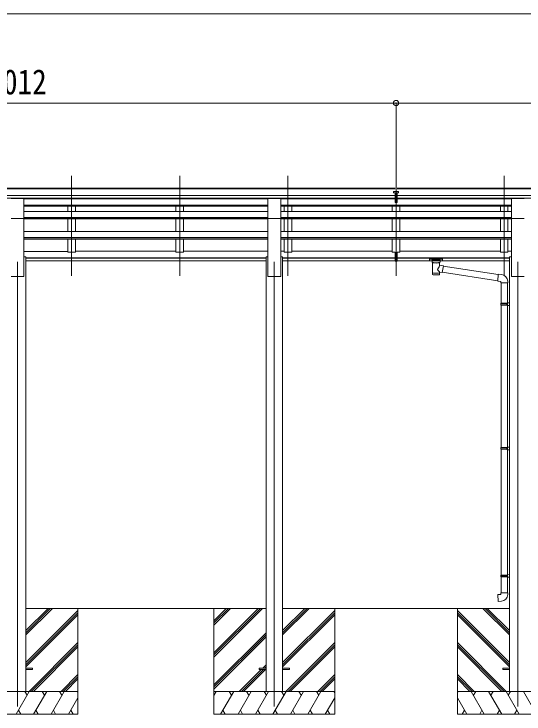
# Model space of a CAD drawing. Units: millimetres at full size, sheet at 1:35; details may follow other scales. Extents: x -9783 to 9892, y -6828 to 6752.
# Drawn here: x -132 to 3244, y -4148 to 491 of the extents above; entities that cross this region are included whole.
import ezdxf
from ezdxf.enums import TextEntityAlignment as Align

# ---------------------------------------------------------------- set-up
doc = ezdxf.new("R2010")
doc.units = ezdxf.units.MM
doc.header["$LTSCALE"] = 35
doc.header["$PDMODE"] = 32
doc.header["$PDSIZE"] = 35
for name, color, linetype, lineweight in [('0-0_0', 7, 'Continuous', 9), ('0-1_本体', 4, 'Continuous', 9), ('0-2_部品', 7, 'Continuous', 9), ('0-3_ELV2', 7, 'Continuous', 9), ('0-8_PARTS2', 2, 'Continuous', 9), ('0-A_寸法', 6, 'Continuous', 9)]:
    doc.layers.add(name, color=color, linetype=linetype, lineweight=lineweight)
doc.styles.add('ＭＳ ゴシック', font='')
doc.styles.get('ＭＳ ゴシック').set_extended_font_data('MS Gothic')

msp = doc.modelspace()

# ---------------------------------------------------------------- linework, layer by layer
at = {"layer": '0-0_0'}
for p, q in [((-54.16, -3447.51), (1535.84, -3447.51)), ((-54.16, -3623.34), (121.67, -3447.51)), ((-54.16, -3609.19), (107.53, -3447.51)), ((-54.16, -3595.05), (93.38, -3447.51)), ((-54.16, -3807.18), (290.84, -3462.19)), ((-54.16, -3821.32), (290.84, -3476.33)), ((290.84, -3447.51), (290.84, -4147.51)), ((1190.84, -3447.51), (1190.84, -4147.51)), ((1190.84, -3741.68), (1485.02, -3447.51)), ((1190.84, -3755.83), (1499.16, -3447.51)), ((1190.84, -3769.97), (1513.3, -3447.51)), ((1190.84, -3557.84), (1301.17, -3447.51)), ((1190.84, -3543.69), (1287.03, -3447.51)), ((1190.84, -3529.55), (1272.88, -3447.51)), ((1645.84, -3447.51), (2416.84, -3447.51)), ((1645.84, -3623.34), (1821.67, -3447.51)), ((1645.84, -3609.19), (1807.53, -3447.51)), ((1645.84, -3595.05), (1793.38, -3447.51)), ((1645.84, -3807.18), (1990.84, -3462.19)), ((1645.84, -3821.32), (1990.84, -3476.33)), ((1990.84, -3447.51), (1990.84, -4147.51)), ((3147.84, -3447.51), (2376.84, -3447.51)), ((2802.84, -3447.51), (2802.84, -4147.51)), ((3147.84, -3807.18), (2802.84, -3462.19)), ((3147.84, -3821.32), (2802.84, -3476.33)), ((3147.84, -3623.34), (2972, -3447.51)), ((3147.84, -3609.19), (2986.15, -3447.51)), ((3147.84, -3595.05), (3000.29, -3447.51)), ((-54.16, -3835.47), (290.84, -3490.47)), ((1645.84, -3835.47), (1990.84, -3490.47)), ((3147.84, -3835.47), (2802.84, -3490.47)), ((1190.84, -3953.81), (1535.84, -3608.82)), ((1190.84, -3967.96), (1535.84, -3622.96)), ((1190.84, -3982.1), (1535.84, -3637.1)), ((-32.36, -3997.51), (290.84, -3674.32)), ((-18.21, -3997.51), (290.84, -3688.46)), ((-4.07, -3997.51), (290.84, -3702.6)), ((1667.64, -3997.51), (1990.84, -3674.32)), ((1681.79, -3997.51), (1990.84, -3688.46)), ((1695.93, -3997.51), (1990.84, -3702.6)), ((3126.03, -3997.51), (2802.84, -3674.32)), ((3111.89, -3997.51), (2802.84, -3688.46)), ((3097.74, -3997.51), (2802.84, -3702.6)), ((1513.78, -3843.01), (1535.84, -3820.95)), ((1527.92, -3843.01), (1535.84, -3835.09)), ((179.78, -3997.51), (290.84, -3886.45)), ((1359.28, -3997.51), (1504.78, -3852.01)), ((1373.42, -3997.51), (1518.92, -3852.01)), ((1387.56, -3997.51), (1533.06, -3852.01)), ((1879.78, -3997.51), (1990.84, -3886.45)), ((2913.89, -3997.51), (2802.84, -3886.45)), ((193.92, -3997.51), (290.84, -3900.59)), ((208.06, -3997.51), (290.84, -3914.73)), ((1893.92, -3997.51), (1990.84, -3900.59)), ((1908.06, -3997.51), (1990.84, -3914.73)), ((2899.75, -3997.51), (2802.84, -3900.59)), ((2885.61, -3997.51), (2802.84, -3914.73)), ((290.84, -3997.51), (-509.16, -3997.51)), ((-118.01, -4147.51), (-31.4, -3997.51)), ((-46.41, -4023.49), (-61.41, -3997.5)), ((-2.54, -4147.51), (84.07, -3997.51)), ((69.06, -4023.49), (54.06, -3997.51)), ((112.93, -4147.51), (199.54, -3997.51)), ((169.54, -3997.51), (184.54, -4023.49)), ((285, -3997.51), (290.84, -4007.61)), ((1990.84, -3997.51), (1190.84, -3997.51)), ((1190.84, -4025.01), (1206.72, -3997.51)), ((1235.58, -4147.51), (1322.18, -3997.51)), ((1307.18, -4023.49), (1292.18, -3997.51)), ((1351.05, -4147.51), (1437.66, -3997.51)), ((1422.65, -4023.49), (1407.65, -3997.51)), ((1466.52, -4147.51), (1553.13, -3997.51)), ((1538.12, -4023.49), (1523.12, -3997.51)), ((1581.99, -4147.51), (1668.6, -3997.51)), ((1653.59, -4023.49), (1638.59, -3997.5)), ((1697.46, -4147.51), (1784.07, -3997.51)), ((1769.06, -4023.49), (1754.06, -3997.51)), ((1812.93, -4147.51), (1899.54, -3997.51)), ((1869.54, -3997.51), (1884.54, -4023.49)), ((1985, -3997.51), (1990.84, -4007.61)), ((2802.84, -3997.51), (3602.84, -3997.51)), ((2808.67, -3997.51), (2802.84, -4007.61)), ((2980.74, -4147.51), (2894.14, -3997.51)), ((2924.14, -3997.51), (2909.14, -4023.49)), ((3096.21, -4147.51), (3009.61, -3997.51)), ((3024.61, -4023.49), (3039.61, -3997.51)), ((3211.68, -4147.51), (3125.08, -3997.51)), ((3140.08, -4023.49), (3155.08, -3997.5)), ((3327.15, -4147.51), (3240.55, -3997.51)), ((228.4, -4147.51), (290.84, -4039.37)), ((1928.4, -4147.51), (1990.84, -4039.37)), ((2865.27, -4147.51), (2802.84, -4039.37)), ((-103.01, -4121.53), (-88.01, -4147.51)), ((12.46, -4121.53), (27.46, -4147.51)), ((127.93, -4121.53), (142.93, -4147.51)), ((243.4, -4121.53), (258.4, -4147.51)), ((1250.58, -4121.53), (1265.58, -4147.51)), ((1366.05, -4121.53), (1381.05, -4147.51)), ((1481.52, -4121.53), (1496.52, -4147.51)), ((1596.99, -4121.53), (1611.99, -4147.51)), ((1712.46, -4121.53), (1727.46, -4147.51)), ((1827.93, -4121.53), (1842.93, -4147.51)), ((1943.4, -4121.53), (1958.4, -4147.51)), ((2850.27, -4121.53), (2835.27, -4147.51)), ((2965.74, -4121.53), (2950.74, -4147.51)), ((3081.21, -4121.53), (3066.21, -4147.51)), ((3196.68, -4121.53), (3181.68, -4147.51)), ((-509.16, -4147.51), (290.84, -4147.51)), ((1190.84, -4147.51), (1990.84, -4147.51)), ((3602.84, -4147.51), (2802.84, -4147.51))]:
    msp.add_line(p, q, dxfattribs=at)
at = {"layer": '0-1_本体'}
for p, q in [((-2608.66, -662.4), (2390.34, -662.4)), ((-2608.66, -667.76), (2390.34, -667.76)), ((7402.34, -662.4), (2403.34, -662.4)), ((7402.34, -667.76), (2403.34, -667.76)), ((-2608.66, -711.27), (2390.34, -711.28)), ((-2608.66, -728.95), (2390.34, -728.95)), ((-66.66, -731.32), (1548.34, -731.32)), ((-66.66, -734.3), (1548.34, -734.3)), ((223.84, -731.32), (223.84, -734.3)), ((273.84, -731.32), (273.84, -734.3)), ((939.84, -731.32), (939.84, -734.3)), ((989.84, -731.32), (989.84, -734.3)), ((1633.34, -731.44), (2390.34, -731.44)), ((1633.34, -734.3), (2396.84, -734.3)), ((1655.84, -731.44), (1655.84, -734.3)), ((1705.84, -731.44), (1705.84, -734.3)), ((3160.34, -734.3), (2396.84, -734.3)), ((7402.34, -711.27), (2403.34, -711.28)), ((7402.34, -728.95), (2403.34, -728.95)), ((3160.34, -731.44), (2403.34, -731.44)), ((3087.84, -731.44), (3087.84, -734.3)), ((3137.84, -731.44), (3137.84, -734.3)), ((-66.66, -776.3), (1548.34, -776.3)), ((-66.66, -778), (1548.34, -778)), ((-66.66, -781.67), (1548.34, -781.67)), ((223.84, -781.67), (223.84, -817.64)), ((273.84, -781.67), (273.84, -817.64)), ((939.84, -781.67), (939.84, -817.64)), ((989.84, -781.67), (989.84, -817.64)), ((1633.34, -776.3), (2396.84, -776.3)), ((1633.34, -778), (2396.84, -778)), ((1633.34, -781.67), (2396.84, -781.67)), ((1655.84, -781.67), (1655.84, -817.64)), ((1705.84, -781.67), (1705.84, -817.64)), ((2371.84, -817.64), (2371.84, -781.67)), ((3160.34, -776.3), (2396.84, -776.3)), ((3160.34, -778), (2396.84, -778)), ((3160.34, -781.67), (2396.84, -781.67)), ((2421.84, -817.64), (2421.84, -781.67)), ((3087.84, -781.67), (3087.84, -817.64)), ((3137.84, -781.67), (3137.84, -817.64)), ((-66.66, -817.64), (1548.34, -817.64)), ((1633.34, -817.64), (2396.84, -817.64)), ((3160.34, -817.64), (2396.84, -817.64)), ((-66.66, -858.27), (1548.34, -858.27)), ((-66.66, -859.94), (1548.34, -859.94)), ((-66.66, -1247.51), (-66.66, -865.19)), ((-66.66, -866.73), (1548.34, -866.73)), ((223.84, -866.73), (223.84, -950.92)), ((273.84, -866.73), (273.84, -950.92)), ((939.84, -866.73), (939.84, -950.92)), ((989.84, -866.73), (989.84, -950.92)), ((1548.34, -1247.51), (1548.34, -865.19)), ((1633.34, -858.27), (2396.84, -858.27)), ((1633.34, -859.94), (2396.84, -859.94)), ((1633.34, -1247.51), (1633.34, -865.19)), ((1633.34, -866.73), (2396.84, -866.73)), ((1655.84, -866.73), (1655.84, -950.92)), ((1705.84, -866.73), (1705.84, -950.92)), ((2371.84, -950.92), (2371.84, -866.73)), ((3160.34, -858.27), (2396.84, -858.27)), ((3160.34, -859.94), (2396.84, -859.94)), ((3160.34, -866.73), (2396.84, -866.73)), ((2421.84, -950.92), (2421.84, -866.73)), ((3087.84, -866.73), (3087.84, -950.92)), ((3137.84, -866.73), (3137.84, -950.92)), ((3160.34, -1247.51), (3160.34, -865.19)), ((-66.66, -950.92), (1548.34, -950.92)), ((1633.34, -950.92), (2396.84, -950.92)), ((3160.34, -950.92), (2396.84, -950.92)), ((-66.66, -990.06), (1548.34, -990.06)), ((-66.66, -991.74), (1548.34, -991.74)), ((-66.66, -1001.38), (1548.34, -1001.38)), ((223.84, -1001.38), (223.84, -1086.9)), ((939.84, -1001.38), (939.84, -1086.9)), ((1633.34, -990.06), (2396.84, -990.06)), ((1633.34, -991.74), (2396.84, -991.74)), ((1633.34, -1001.38), (2396.84, -1001.38)), ((1655.84, -1001.38), (1655.84, -1086.9)), ((2371.84, -1086.9), (2371.84, -1001.38)), ((3160.34, -990.06), (2396.84, -990.06)), ((3160.34, -991.74), (2396.84, -991.74)), ((3160.34, -1001.38), (2396.84, -1001.38)), ((2421.84, -1086.9), (2421.84, -1001.38)), ((3137.84, -1001.38), (3137.84, -1086.9)), ((-66.66, -1082.1), (223.84, -1082.1)), ((273.84, -1081.68), (939.84, -1081.68)), ((989.84, -1081.68), (1548.34, -1081.68)), ((1633.34, -1081.68), (1655.84, -1081.68)), ((1705.84, -1081.68), (2371.84, -1081.68)), ((2390.34, -1086.9), (2371.84, -1086.9)), ((2403.34, -1086.9), (2421.84, -1086.9)), ((3087.84, -1081.68), (2421.84, -1081.68)), ((3160.34, -1081.68), (3137.84, -1081.68)), ((-66.66, -1117.51), (-54.16, -1117.51)), ((-54.16, -1117.51), (-54.16, -3997.51)), ((-54.16, -1125.99), (1535.84, -1125.99)), ((-54.16, -1127.37), (1535.84, -1127.37)), ((-54.16, -1144.54), (1535.84, -1144.54)), ((1535.84, -1117.51), (1535.84, -3997.51)), ((1535.84, -1117.51), (1548.34, -1117.51)), ((1633.34, -1117.51), (1645.84, -1117.51)), ((1645.84, -1117.51), (1645.84, -3997.51)), ((1645.84, -1125.99), (2390.34, -1125.99)), ((1645.84, -1127.37), (2390.34, -1127.37)), ((1645.84, -1144.54), (2390.34, -1144.54)), ((3147.84, -1125.99), (2403.34, -1125.99)), ((3147.84, -1127.37), (2403.34, -1127.37)), ((3147.84, -1144.54), (2403.34, -1144.54)), ((3147.84, -1117.51), (3147.84, -3997.51)), ((3160.34, -1117.51), (3147.84, -1117.51)), ((-151.66, -1247.51), (-66.66, -1247.51)), ((1548.34, -1247.51), (1633.34, -1247.51)), ((3245.34, -1247.51), (3160.34, -1247.51))]:
    msp.add_line(p, q, dxfattribs=at)
for points in [[(273.84, -1001.38), (273.84, -1086.9), (223.84, -1086.9)], [(989.84, -1001.38), (989.84, -1086.9), (939.84, -1086.9)], [(1705.84, -1001.38), (1705.84, -1086.9), (1655.84, -1086.9)], [(3087.84, -1001.38), (3087.84, -1086.9), (3137.84, -1086.9)]]:
    msp.add_lwpolyline(points, dxfattribs=at)
at = {"layer": '0-2_部品'}
for p, q in [((-151.66, -731.03), (-66.66, -731.03)), ((-66.66, -865.19), (-66.66, -731.03)), ((1548.34, -731.03), (1633.34, -731.03)), ((1548.34, -865.19), (1548.34, -731.03)), ((1633.34, -865.19), (1633.34, -731.03)), ((3245.34, -731.03), (3160.34, -731.03)), ((3160.34, -865.19), (3160.34, -731.03)), ((-151.66, -865.19), (-66.66, -865.19)), ((1548.34, -865.19), (1633.34, -865.19)), ((3245.34, -865.19), (3160.34, -865.19)), ((2618.34, -1132.85), (2618.34, -1143.61)), ((2618.34, -1133.04), (2618.34, -1134.58)), ((2620.34, -1132.18), (2703.34, -1132.18)), ((2620.34, -1134.36), (2703.34, -1134.36)), ((2620.34, -1144.27), (2634.84, -1144.27)), ((2634.84, -1151.08), (2634.84, -1140.8)), ((2638.94, -1155.58), (2638.92, -1235.87)), ((2684.74, -1173.15), (2684.74, -1155.57)), ((2688.84, -1151.08), (2688.84, -1140.8)), ((2688.84, -1144.27), (2703.34, -1144.27)), ((2705.34, -1132.85), (2705.34, -1143.61)), ((2709.96, -1177.06), (2684.74, -1173.15)), ((2709.96, -1177.06), (2702.94, -1222.32)), ((3073.77, -1235.56), (2709.65, -1179.07)), ((2684.75, -1235.87), (2684.74, -1219.24)), ((2684.74, -1219.5), (2702.94, -1222.32)), ((3070.1, -1277.5), (2703.21, -1220.58)), ((3094.76, -1235.69), (3073.92, -1233.86)), ((3089.84, -1291.43), (3135.84, -1291.43)), ((3091.84, -1291.43), (3091.84, -1425.43)), ((3133.84, -1291.43), (3133.84, -1422.87)), ((3135.84, -1291.43), (3135.84, -1280.51)), ((3089.84, -1427.43), (3090.84, -1425.43)), ((3089.84, -1427.43), (3133.84, -1427.43)), ((3089.84, -1427.43), (3089.84, -1435.43)), ((3089.84, -1435.43), (3133.84, -1435.43)), ((3089.84, -1435.43), (3090.84, -1437.43)), ((3090.84, -1425.43), (3133.84, -1425.43)), ((3090.84, -1437.43), (3133.84, -1437.43)), ((3091.84, -1437.43), (3091.84, -2381.61)), ((3129.36, -1427.43), (3128.93, -1425.43)), ((3131.84, -1422.93), (3147.84, -1422.45)), ((3131.84, -1424.93), (3131.84, -1422.93)), ((3131.84, -1424.93), (3133.84, -1424.93)), ((3147.84, -1422.45), (3147.84, -1440.4)), ((3131.84, -1439.93), (3131.84, -1437.93)), ((3131.84, -1439.93), (3147.84, -1440.4)), ((3133.84, -1439.98), (3133.84, -2379.05)), ((3089.84, -2383.61), (3090.84, -2381.61)), ((3089.84, -2383.61), (3133.84, -2383.61)), ((3089.84, -2383.61), (3089.84, -2391.61)), ((3089.84, -2391.61), (3133.84, -2391.61)), ((3089.84, -2391.61), (3090.84, -2393.61)), ((3090.84, -2381.61), (3133.84, -2381.61)), ((3090.84, -2393.61), (3133.84, -2393.61)), ((3091.84, -2393.61), (3091.84, -3226.77)), ((3129.36, -2383.61), (3128.93, -2381.61)), ((3131.84, -2379.11), (3147.84, -2378.64)), ((3131.84, -2381.11), (3131.84, -2379.11)), ((3131.84, -2381.11), (3133.84, -2381.11)), ((3131.84, -2396.11), (3131.84, -2394.11)), ((3131.84, -2396.11), (3147.84, -2396.58)), ((3133.84, -2396.17), (3133.84, -3224.21)), ((3147.84, -2378.64), (3147.84, -2396.58)), ((3089.84, -3228.77), (3090.84, -3226.77)), ((3089.84, -3228.77), (3133.84, -3228.77)), ((3089.84, -3228.77), (3089.84, -3236.77)), ((3089.84, -3236.77), (3133.84, -3236.77)), ((3089.84, -3236.77), (3090.84, -3238.77)), ((3090.84, -3226.77), (3133.84, -3226.77)), ((3090.84, -3238.77), (3133.84, -3238.77)), ((3091.84, -3238.77), (3091.84, -3344.91)), ((3129.36, -3228.77), (3128.93, -3226.77)), ((3131.84, -3224.27), (3147.84, -3223.8)), ((3131.84, -3226.27), (3131.84, -3224.27)), ((3131.84, -3226.27), (3133.84, -3226.27)), ((3131.84, -3241.27), (3131.84, -3239.27)), ((3131.84, -3241.27), (3147.84, -3241.74)), ((3133.84, -3241.33), (3133.84, -3344.91)), ((3147.84, -3223.8), (3147.84, -3241.74)), ((3089.84, -3344.91), (3135.84, -3344.91)), ((3089.84, -3354.91), (3089.84, -3344.91)), ((3135.84, -3344.91), (3135.84, -3355.83))]:
    msp.add_line(p, q, dxfattribs=at)
at = {"layer": '0-2_部品', "color": 4}
for p, q in [((-9.16, -3843.01), (-54.16, -3843.01)), ((-9.16, -3843.01), (-9.16, -3852.01)), ((1490.84, -3843.01), (1490.84, -3852.01)), ((1535.84, -3843.01), (1490.84, -3843.01)), ((1690.84, -3843.01), (1645.84, -3843.01)), ((1690.84, -3843.01), (1690.84, -3852.01)), ((3102.84, -3843.01), (3102.84, -3852.01)), ((3102.84, -3843.01), (3147.84, -3843.01)), ((-9.16, -3852.01), (-54.16, -3852.01)), ((1535.84, -3852.01), (1490.84, -3852.01)), ((1690.84, -3852.01), (1645.84, -3852.01)), ((3102.84, -3852.01), (3147.84, -3852.01))]:
    msp.add_line(p, q, dxfattribs=at)
at = {"layer": '0-2_部品'}
for points in [[(2618.34, -1132.85), (2618.37, -1132.65), (2618.46, -1132.51), (2618.55, -1132.42), (2618.66, -1132.36), (2618.78, -1132.31), (2619.07, -1132.25), (2619.56, -1132.21), (2620.1, -1132.19), (2620.34, -1132.18)], [(2618.34, -1143.61), (2618.37, -1143.8), (2618.46, -1143.94), (2618.55, -1144.03), (2618.66, -1144.09), (2618.78, -1144.14), (2619.07, -1144.2), (2619.56, -1144.25), (2620.1, -1144.27), (2620.34, -1144.27)], [(2634.88, -1151.02), (2634.85, -1151.38), (2635.1, -1152.34), (2635.62, -1153.22), (2636.42, -1154.06), (2637.54, -1154.86), (2638.94, -1155.58)], [(2684.74, -1155.57), (2684.97, -1155.47), (2686.32, -1154.74), (2687.44, -1153.89), (2688.19, -1153.03), (2688.66, -1152.13), (2688.83, -1151.24)], [(2703.34, -1132.18), (2703.69, -1132.19), (2704.22, -1132.21), (2704.67, -1132.26), (2704.97, -1132.34), (2705.14, -1132.44), (2705.26, -1132.58), (2705.33, -1132.76), (2705.34, -1132.85)], [(2703.34, -1144.27), (2703.69, -1144.27), (2704.22, -1144.24), (2704.67, -1144.19), (2704.97, -1144.11), (2705.14, -1144.01), (2705.26, -1143.88), (2705.33, -1143.7), (2705.34, -1143.61)], [(3073.92, -1233.86), (3069.91, -1279.69), (3089.84, -1281.43), (3089.84, -1291.43)], [(3129.36, -1427.43), (3129.36, -1435.43), (3128.93, -1437.43)], [(3131.84, -1437.93), (3133.84, -1437.93), (3133.84, -1424.93)], [(3129.36, -2383.61), (3129.36, -2391.61), (3128.93, -2393.61)], [(3131.84, -2394.11), (3133.84, -2394.11), (3133.84, -2381.11)], [(3129.36, -3228.77), (3129.36, -3236.77), (3128.93, -3238.77)], [(3131.84, -3239.27), (3133.84, -3239.27), (3133.84, -3226.27)], [(3094.76, -3400.66), (3073.92, -3402.48), (3069.91, -3356.65), (3089.84, -3354.91)]]:
    msp.add_lwpolyline(points, dxfattribs=at)
for centre, start, end in [((3090.84, -1280.51), 0, 85), ((3090.84, -3355.83), 275, 0)]:
    msp.add_arc(centre, 45, start, end, dxfattribs=at)
for centre, major_axis, ratio, start_param, end_param in [((2620.34, -1134.58), (2, 0), 0.109601, 1.5707963, 3.1415927), ((2661.84, -1140.8), (27, 0), 0.122176, 6.2831853, 9.424778), ((2661.85, -1156.03), (-22.91, 0.42), 0.072511, 0.0008029, 1.5715993), ((2661.85, -1157.66), (-22.91, 0.42), 0.072511, 0.0008029, 1.5715993), ((2661.82, -1156.03), (22.92, 0.42), 0.07247, 4.71158, 6.2823764), ((2661.82, -1157.66), (22.92, 0.42), 0.07247, 4.71158, 6.2823764), ((2672.84, -1151.08), (16, 0), 0.361356, 6.2636979, 6.2831853), ((2703.34, -1134.58), (2, 0), 0.109601, 0, 1.5707963), ((2661.84, -1199.69), (-22.81, -26.62), 0.234429, 1.6855472, 3.1268519), ((2664.39, -1197.05), (20.32, -22.25), 0.045535, 0.0389954, 1.3075346), ((2661.84, -1235.87), (22.92, 0), 0.101955, 3.1415499, 6.2833984), ((2661.84, -1223.43), (22.91, 0), 0.122865, 3.1415927, 6.2831853)]:
    msp.add_ellipse(centre, major_axis=major_axis, ratio=ratio, start_param=start_param, end_param=end_param, dxfattribs=at)
at = {"layer": '0-3_ELV2'}
for p, q in [((2380.34, -694.26), (2380.34, -686.42)), ((2380.34, -694.26), (2390.34, -694.26)), ((2396.84, -695.08), (2390.34, -694.68)), ((2403.34, -694.74), (2396.84, -695.06)), ((2403.34, -757.89), (2403.34, -692.61)), ((2390.34, -696.26), (2403.34, -696.26)), ((2390.34, -737.78), (2396.84, -737.95)), ((2396.84, -737.95), (2403.34, -737.78)), ((2390.34, -756.83), (2396.84, -757.22)), ((2396.84, -757.22), (2403.34, -756.83)), ((2390.34, -1123.96), (2390.34, -1086.9)), ((2403.34, -1123.96), (2403.34, -1086.9)), ((2390.34, -1123.96), (2403.34, -1123.96)), ((2390.34, -1146.21), (2390.34, -1123.96)), ((2390.34, -1129.36), (2403.34, -1129.36)), ((2390.34, -1145.14), (2396.84, -1145.54)), ((2396.84, -1145.54), (2403.34, -1145.14)), ((2403.34, -1146.21), (2403.34, -1123.96))]:
    msp.add_line(p, q, dxfattribs=at)
for points in [[(2380.34, -686.42), (2398.34, -686.26), (2413.34, -686.39)], [(2403.34, -757.89), (2396.84, -758.29), (2390.34, -757.89), (2390.34, -692.55)], [(2403.34, -694.22), (2413.34, -694.13), (2413.34, -686.39)], [(2403.34, -738.89), (2400.08, -738.97), (2396.84, -739.05), (2393.59, -738.97), (2390.34, -738.89)], [(2403.34, -1146.21), (2396.84, -1146.6), (2390.34, -1146.21)]]:
    msp.add_lwpolyline(points, dxfattribs=at)
msp.add_ellipse((2421.41, -696.57), major_axis=(24.57, -1.51), ratio=0.121868, start_param=3.1422238, end_param=3.1491027, dxfattribs=at)
at = {"layer": '0-8_PARTS2'}
for p, q in [((248.84, -1245.16), (248.84, -582.64)), ((964.84, -1245.16), (964.84, -582.64)), ((1680.84, -1245.16), (1680.84, -582.64)), ((2396.84, -1245.16), (2396.84, -582.64)), ((3112.84, -1245.16), (3112.84, -582.64)), ((-109.16, -1151.37), (-109.16, -4097.51)), ((1590.84, -1151.37), (1590.84, -4097.51)), ((3202.84, -1151.37), (3202.84, -4097.51))]:
    msp.add_line(p, q, dxfattribs=at)
at = {"layer": '0-A_寸法'}
for p, q in [((-2635.16, 490.78), (7428.84, 490.78)), ((-2615.16, -99.15), (2396.84, -99.15)), ((7408.84, -99.15), (2396.84, -99.15)), ((2396.84, -99.15), (2396.84, -644.77))]:
    msp.add_line(p, q, dxfattribs=at)
msp.add_point((2396.84, -99.15), dxfattribs=at)

# ---------------------------------------------------------------- texts
at = {"layer": '0-A_寸法', "color": 7, "style": 'ＭＳ ゴシック', "width": 0.85}
msp.add_text('5012', height=166.8, dxfattribs=at).set_placement((-301.66, -92.15), align=Align.BOTTOM_LEFT)

doc.saveas('drawing.dxf')
